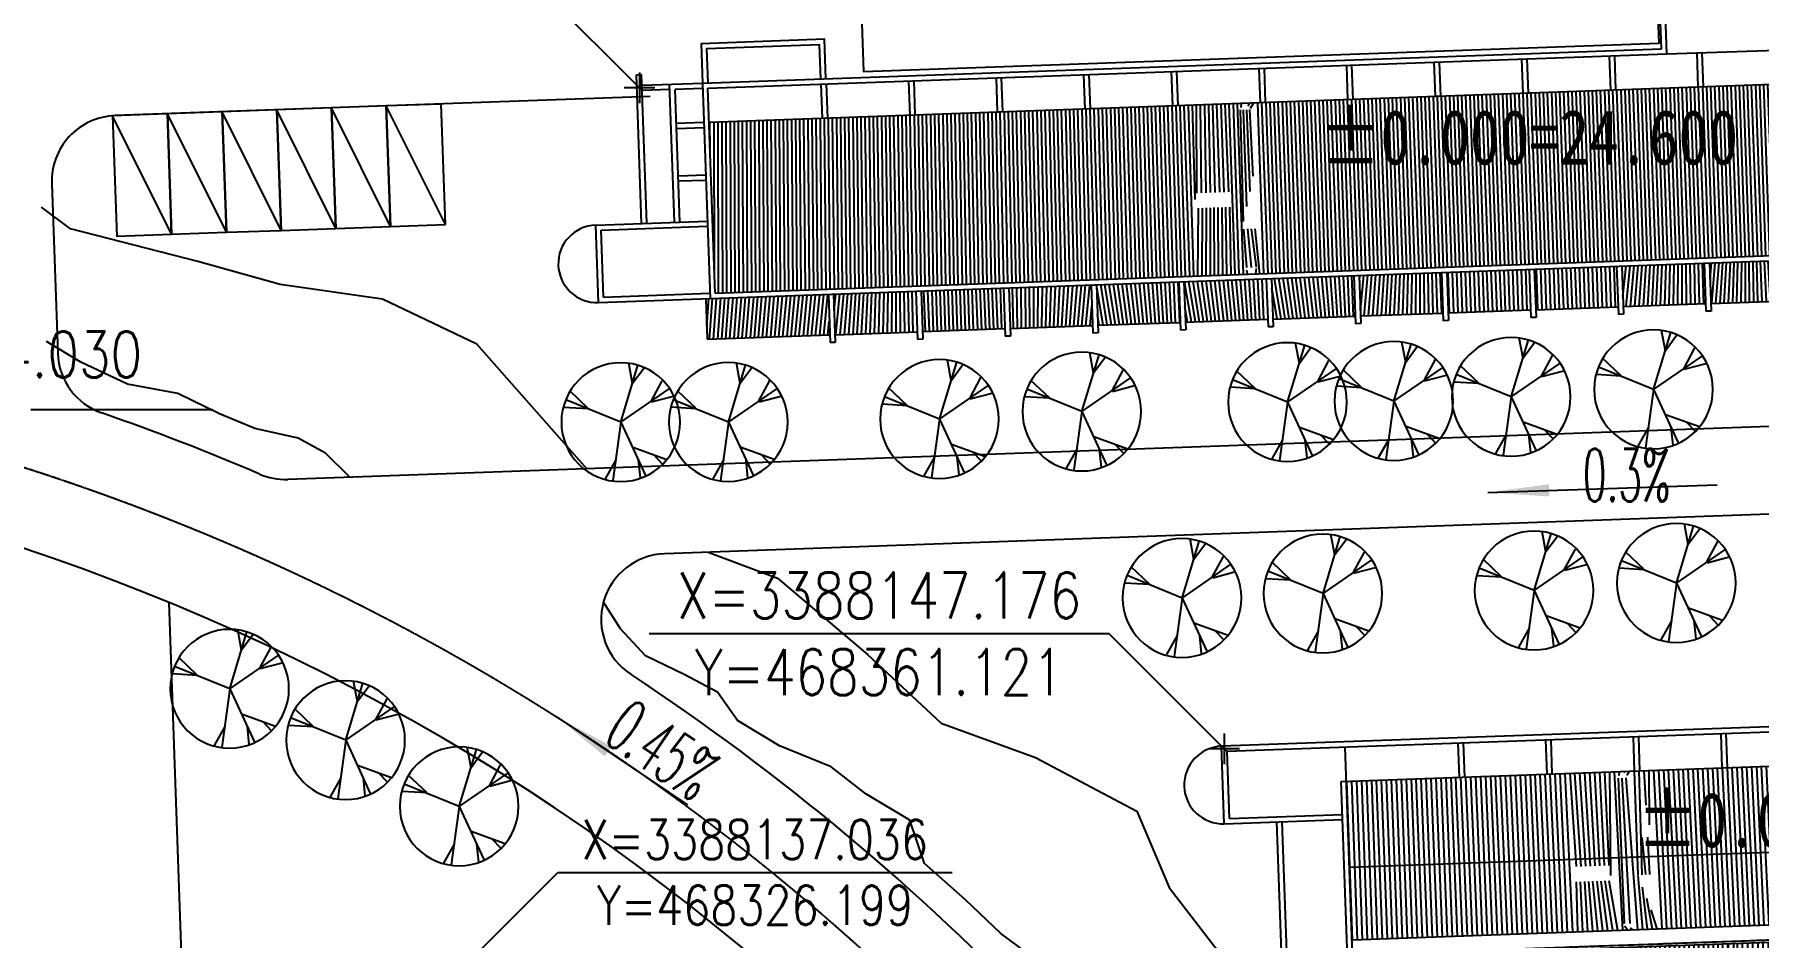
# Model space of a CAD drawing. Header units: millimetres. Extents: x 468001845 to 468595845, y 3387484553 to 3388325553.
# Drawn here: x 468306819 to 468385503, y 3388138564 to 3388179776 of the extents above; entities that cross this region are included whole.
import ezdxf
from ezdxf.enums import TextEntityAlignment as Align

# ---------------------------------------------------------------- set-up
doc = ezdxf.new("R2010")
doc.units = ezdxf.units.MM
doc.linetypes.add('ACAD_ISO04W100', pattern=[30.5, 24, -3, 0.5, -3])
doc.linetypes.add('CENTER', pattern=[2, 1.25, -0.25, 0.25, -0.25])
for name, color, linetype in [('DE', 134, 'Continuous'), ('F-PLANT', 3, 'Continuous'), ('F-树13', 114, 'Continuous'), ('F-水体', 150, 'Continuous'), ('N-ROAD', 4, 'Continuous'), ('PUB_DIM', 3, 'Continuous'), ('PUB_TEXT', 7, 'Continuous'), ('ROAD-XING', 1, 'CENTER'), ('WALL', 7, 'Continuous')]:
    doc.layers.add(name, color=color, linetype=linetype)
doc.styles.add('-黑体', font='', dxfattribs={"width": 0.8})
doc.styles.add('_DIMFONT', font='TXT.shx')
doc.styles.add('_TXT', font='SIMPLEX.shx', dxfattribs={"width": 0.6})
doc.styles.add('DIM_FONT', font='SIMPLEX.shx', dxfattribs={"width": 0.8})
doc.styles.get('-黑体').set_extended_font_data('SimHei')
pattern_1 = [(90, (-246043.2055603929, 71346.74142360949), (-225, 1.377682148050174e-14), [])]

# ---------------------------------------------------------------- blocks, each defined once
blk = doc.blocks.new('A$C73886351')
at = {"layer": 'F-树13'}
for p, q in [((3508.178071380476, 7440.787867574487), (2585.424298710772, 8590.757640749682)), ((4508.192488116678, 4510.781754055992), (3052.211090900004, 8793.479612231255)), ((3510.016084869625, 7412.149676494766), (3741.452507695649, 8981.647202081047)), ((4508.192488116678, 4510.781754055992), (736.6441554493504, 6917.458182758186)), ((2161.102810332086, 6001.207597331144), (1249.344007232809, 7554.922065959312)), ((6945.188213174231, 5646.106265571434), (8296.019491239102, 7028.339811979327)), ((2126.189544490539, 5970.135215208866), (440.729731910862, 6351.420008653309)), ((4508.192488116678, 4510.781754055992), (8634.23370909132, 6359.068603120744)), ((6947.031050845864, 5617.392908633687), (8818.06181056879, 5795.064389547799)), ((4508.192488116678, 4510.781754055992), (2779.07553103508, 397.9455606290139)), ((4508.192488116678, 4510.781754055992), (5271.331607415224, 97.19751237658784)), ((3672.149399042013, 2585.709703267552), (1117.518836941221, 1558.086378082167)), ((2089.6913625038, 1937.17598929815), (1470.408875524183, 1235.208316660486)), ((3293.565812395769, 1582.570592257194), (3196.273236651323, 223.202002550941)), ((4986.339743385091, 1662.382042281795), (5852.067561304546, 249.6450113998726))]:
    blk.add_line(p, q, dxfattribs=at)
blk.add_circle((4516.363009608234, 4516.362999008503), 4519.230359219172, dxfattribs=at)
blk = doc.blocks.new('_DIMZB1')
blk.add_line((0, 0), (3000, 0))
at = {"style": '_DIMFONT', "width": 0.8}
for tag, p in [('X=', (1500, 250)), ('Y=', (1500, -250))]:
    blk.add_attdef(tag, text='', height=300, dxfattribs=at).set_placement(p, align=Align.MIDDLE)
blk = doc.blocks.new('_ARROW')
blk.add_solid([(0, 0), (-1, 0.1), (-1, -0.1)])
blk = doc.blocks.new('A$C6B3938BB')
h = blk.add_hatch()
h.set_pattern_fill('LINE', color=252, scale=1500, angle=90, style=0)
h.set_pattern_definition([(90, (-113919.0953418226, -36781.14524380688), (-187.5, 1.148068456708479e-14), [])])
h.paths.add_polyline_path([(16270.00002137948, 2200.000284751965), (12510.0000213795, 2200.000284751965), (12510.0000213795, 350.0002847519936), (16270.0000213795, 350.0002847519645)])
h.paths.add_polyline_path([(12270.00002137953, 2200.000284751965), (6870.000021379499, 2200.000284751965), (6670.00002137947, 2200.000284751965), (6670.000021379499, 350.0002847519645), (12270.0000213795, 350.0002847519645)])
h.paths.add_polyline_path([(20270.0000213795, 2200.000284751965), (16510.0000213795, 2200.000284751965), (16510.0000213795, 350.0002847519645), (20270.0000213795, 350.0002847519645)])
h.paths.add_polyline_path([(24270.00002137947, 2200.00028475195), (20510.0000213795, 2200.000284751965), (20510.0000213795, 350.0002847519354), (24270.0000213795, 350.0002847519645)])
h.paths.add_polyline_path([(28270.0000213795, 2200.000284751965), (24510.0000213795, 2200.000284751965), (24510.0000213795, 350.0002847519645), (28270.0000213795, 350.0002847519645)])
h.paths.add_polyline_path([(32270.0000213795, 2200.000284751965), (28510.0000213795, 2200.000284751965), (28510.0000213795, 350.0002847519645), (32270.0000213795, 350.0002847519791)])
h.paths.add_polyline_path([(36270.0000213795, 2200.00028475195), (32510.0000213795, 2200.00028475195), (32510.0000213795, 350.0002847519791), (36270.0000213795, 350.0002847519791)])
h.paths.add_polyline_path([(40270.0000213795, 2200.00028475195), (36510.0000213795, 2200.000284751935), (36510.00002137953, 350.0002847519791), (40270.0000213795, 350.0002847519936)])
h.paths.add_polyline_path([(44270.00002137953, 2200.000284751935), (40510.0000213795, 2200.00028475195), (40510.0000213795, 350.0002847519936), (44270.0000213795, 350.0002847519791)])
h.paths.add_polyline_path([(48270.0000213795, 2200.000284751935), (44510.0000213795, 2200.000284751935), (44510.0000213795, 350.0002847519791), (48270.0000213795, 350.0002847519645)])
h.paths.add_polyline_path([(52270.0000213795, 2200.000284751935), (48510.0000213795, 2200.000284751935), (48510.0000213795, 350.0002847519645), (52270.0000213795, 350.0002847519499)])
h.paths.add_polyline_path([(56710.00002137947, 2440.00028475195), (56510.0000213795, 2440.00028475195), (56510.0000213795, 2200.000284751935), (52510.0000213795, 2200.000284751935), (52510.0000213795, 350.0002847519499), (56710.0000213795, 350.0002847519645)])
h.paths.add_polyline_path([(56270.00002137953, 10240.00028475194), (31587.45445109656, 10240.00028475194), (31887.45445109662, 9940.000284751935), (31287.45445109659, 9940.00028475195), (31587.45445109659, 10240.00028475195), (7110.000021379499, 10240.00028475196), (7110.000021379514, 2440.00028475195), (31587.45445109659, 2440.000284751935), (31287.45445109659, 2740.000284751979), (31887.45445109659, 2740.000284751979), (31587.45445109656, 2440.00028475195), (56270.0000213795, 2440.00028475195)])
h.paths.add_polyline_path([(31945.33976473071, 4502.613851523769), (31245.33976473071, 4502.613851523769), (31945.33976473071, 7302.613851523813)], flags=16)
h.paths.add_polyline_path([(30863.31250925025, 5527.746118796611), (29158.6374807239, 5527.746118796611), (29158.6374807239, 6223.187087452476), (30863.31250925025, 6223.187087452476)], flags=16)
h.paths.add_polyline_path([(29397.92650615578, 5525.715008565996), (30707.9831633796, 5525.715008565996), (30707.9831633796, 6252.343903750123), (29397.92650615578, 6252.343903750123)], flags=24)
h.paths.add_polyline_path([(31524.53298686503, 2801.258767480365), (32552.03298686503, 2801.258767480365), (32552.03298686503, 3251.258767480365), (31524.53298686503, 3251.258767480365)], flags=24)
h.paths.add_polyline_path([(31557.03298686503, 9413.993270431602), (32552.03298686503, 9413.993270431602), (32552.03298686503, 9863.993270431602), (31557.03298686503, 9863.993270431602)], flags=24)
h.paths.add_polyline_path([(31948.35271924495, 5518.710349788817), (32186.35271924495, 5518.710349788817), (32186.35271924495, 5938.710349788817), (31948.35271924495, 5938.710349788817)], flags=24)
h.paths.add_polyline_path([(31509.46339107101, 4063.273419404795), (31698.46339107101, 4063.273419404795), (31698.46339107101, 4483.273419404795), (31509.46339107101, 4483.273419404795)], flags=24)
for p, q in [((50670.0000213795, 12040.00028475195), (50670.0000213795, 15340.00028475195)), ((50910.0000213795, 11800.00028475196), (50910.0000213795, 15100.00028475195)), ((3870.000021379464, 5740.000284751979), (3870.000021379485, 12530.00028475195)), ((3870.000021379485, 12530.00028475195), (4110.000021379485, 12530.00028475195)), ((4110.000021379485, 5740.00028475195), (4110.000021379485, 12530.00028475195)), ((4110.000021379485, 12040.00028475195), (6870.0000213795, 12040.00028475196)), ((5370.000021379464, 5740.000284751979), (5370.000021379483, 12040.00028475195)), ((6870.000021379499, 12040.00028475195), (50670.0000213795, 12040.00028475195)), ((6870.000021379499, 12040.00028475195), (6870.000021379499, 2200.000284751965)), ((5370.000021379482, 11800.00028475195), (4110.00002137947, 11800.00028475195)), ((5610.000021379485, 5740.00028475195), (5610.000021379484, 11800.00028475194)), ((6870.0000213795, 11800.00028475195), (5610.000021379485, 11800.00028475194)), ((7110.000021379514, 11800.00028475196), (50910.0000213795, 11800.00028475196)), ((7110.000021379499, 2440.00028475195), (7110.000021379514, 11800.00028475196)), ((12270.0000213795, 11800.00028475195), (12270.0000213795, 10240.00028475195)), ((12510.0000213795, 11800.00028475195), (12510.0000213795, 10240.00028475195)), ((16270.0000213795, 11800.00028475195), (16270.0000213795, 10240.00028475195)), ((16510.0000213795, 11800.00028475195), (16510.0000213795, 10240.00028475195)), ((20270.0000213795, 11800.00028475195), (20270.0000213795, 10240.00028475195)), ((20510.0000213795, 11800.00028475195), (20510.0000213795, 10240.00028475195)), ((24270.0000213795, 11800.00028475195), (24270.0000213795, 10240.00028475195)), ((24510.0000213795, 11800.00028475195), (24510.0000213795, 10240.00028475195)), ((28270.0000213795, 11800.00028475195), (28270.0000213795, 10240.00028475195)), ((28510.0000213795, 11800.00028475195), (28510.0000213795, 10240.00028475195)), ((32270.0000213795, 11800.00028475195), (32270.0000213795, 10240.00028475195)), ((32510.0000213795, 11800.00028475195), (32510.0000213795, 10240.00028475195)), ((36270.0000213795, 11800.00028475195), (36270.0000213795, 10240.00028475195)), ((36510.0000213795, 11800.00028475195), (36510.0000213795, 10240.00028475195)), ((40270.0000213795, 11800.00028475195), (40270.0000213795, 10240.00028475195)), ((40510.0000213795, 11800.00028475195), (40510.0000213795, 10240.00028475195)), ((44270.0000213795, 11800.00028475195), (44270.0000213795, 10240.00028475195)), ((44510.0000213795, 11800.00028475195), (44510.0000213795, 10240.00028475195)), ((48270.0000213795, 11800.00028475195), (48270.0000213795, 10240.00028475195)), ((48510.0000213795, 11800.00028475195), (48510.0000213795, 10240.00028475195)), ((50910.0000213795, 11800.00028475196), (56390.0000213795, 11800.00028475195)), ((52270.0000213795, 11800.00028475195), (52270.0000213795, 10240.00028475195)), ((52510.0000213795, 11800.00028475195), (52510.0000213795, 10240.00028475195)), ((6870.0000213795, 10240.00028475195), (5610.000021379484, 10240.00028475196)), ((56510.0000213795, 10240.00028475194), (7110.000021379499, 10240.00028475196)), ((6870.0000213795, 10000.00028475195), (5610.000021379484, 10000.00028475196)), ((6870.0000213795, 7840.00028475195), (5610.000021379484, 7840.000284751965)), ((6870.0000213795, 7600.00028475195), (5610.000021379484, 7600.000284751965)), ((1770.000021379514, 5740.000284751965), (6870.000021379499, 5740.000284751965)), ((1770.000021379514, 2200.000284751965), (1770.000021379514, 5740.000284751965)), ((2010.000021379514, 5500.000284751965), (6870.000021379499, 5500.000284751965)), ((2010.000021379514, 2440.000284751965), (2010.000021379514, 5500.000284751965)), ((2010.000021379514, 2440.000284751965), (6870.000021379514, 2440.000284751965)), ((7110.000021379499, 2440.00028475195), (56270.0000213795, 2440.00028475195)), ((1770.000021379514, 2200.000284751965), (6870.000021379514, 2200.000284751965)), ((6670.000021379485, 2200.000284751965), (6670.000021379499, 350.0002847519645)), ((6870.000021379499, 2200.000284751965), (56510.0000213795, 2200.000284751935)), ((12270.0000213795, 2200.00028475195), (12270.0000213795, 0.0002847519499482587)), ((12510.0000213795, 2200.00028475195), (12510.0000213795, 0.0002847519499482587)), ((16270.0000213795, 2200.00028475195), (16270.0000213795, 0.0002847519499482587)), ((16510.0000213795, 2200.00028475195), (16510.0000213795, 0.0002847519499482587)), ((20270.0000213795, 2200.00028475195), (20270.0000213795, 0.0002847519499482587)), ((20510.0000213795, 2200.00028475195), (20510.0000213795, 0.0002847519499482587)), ((24270.0000213795, 2200.00028475195), (24270.0000213795, 0.0002847519499482587)), ((24510.0000213795, 2200.00028475195), (24510.0000213795, 0.0002847519499482587)), ((28270.0000213795, 2200.00028475195), (28270.0000213795, 0.0002847519499482587)), ((28510.0000213795, 2200.00028475195), (28510.0000213795, 0.0002847519499482587)), ((32270.0000213795, 2200.00028475195), (32270.0000213795, 0.0002847519499482587)), ((32510.0000213795, 2200.00028475195), (32510.0000213795, 0.0002847519499482587)), ((36270.0000213795, 2200.00028475195), (36270.0000213795, 0.0002847519499482587)), ((36510.0000213795, 2200.00028475195), (36510.0000213795, 0.0002847519499482587)), ((40270.0000213795, 2200.00028475195), (40270.0000213795, 0.0002847519499482587)), ((40510.0000213795, 2200.00028475195), (40510.0000213795, 0.0002847519499482587)), ((44270.0000213795, 2200.00028475195), (44270.0000213795, 0.0002847519499482587)), ((44510.0000213795, 2200.00028475195), (44510.0000213795, 0.0002847519499482587)), ((48270.0000213795, 2200.00028475195), (48270.0000213795, 0.0002847519499482587)), ((48510.0000213795, 2200.00028475195), (48510.0000213795, 0.0002847519499482587)), ((52270.0000213795, 2200.00028475195), (52270.0000213795, 0.0002847519499482587)), ((52510.0000213795, 2200.00028475195), (52510.0000213795, 0.0002847519499482587)), ((6670.000021379499, 350.0002847519645), (12270.0000213795, 350.0002847519645)), ((12510.0000213795, 350.0002847519791), (16270.0000213795, 350.0002847519645)), ((16510.0000213795, 350.0002847519645), (20270.0000213795, 350.0002847519499)), ((20510.0000213795, 350.0002847519354), (24270.0000213795, 350.0002847519645)), ((24510.0000213795, 350.0002847519645), (28270.0000213795, 350.0002847519645)), ((28510.0000213795, 350.0002847519645), (32270.0000213795, 350.0002847519791)), ((32510.0000213795, 350.0002847519791), (36270.0000213795, 350.0002847519791)), ((36510.0000213795, 350.0002847519791), (40270.0000213795, 350.0002847519936)), ((40510.0000213795, 350.0002847519936), (44270.0000213795, 350.0002847519791)), ((44510.0000213795, 350.0002847519791), (48270.0000213795, 350.0002847519645)), ((48510.0000213795, 350.0002847519645), (52270.0000213795, 350.0002847519499)), ((52510.0000213795, 350.0002847519499), (56710.0000213795, 350.0002847519499))]:
    blk.add_line(p, q)
for points in [[(12510.00002137948, 12040.00028475195), (12510.00002137948, 13840.00028475196), (6870.000021379485, 13840.00028475195), (6870.000021379485, 12040.00028475195)], [(12270.00002137948, 12040.00028475195), (12270.0000213795, 13600.00028475198), (7110.000021379485, 13600.00028475194), (7110.000021379485, 12040.00028475195)]]:
    blk.add_lwpolyline(points)
blk.add_arc((1770.000021379514, 3970.000284751965), 1770, 90, 270)
at = {"layer": 'WALL'}
for p, q in [((12510.0000213795, 0.0002847519645001739), (12270.0000213795, 0.0002847519645001739)), ((16510.0000213795, 0.0002847519790520892), (16270.0000213795, 0.0002847519645001739)), ((20510.0000213795, 0.0002847519645001739), (20270.0000213795, 0.0002847519790520892)), ((24510.0000213795, 0.0002847519353963435), (24270.0000213795, 0.0002847519645001739)), ((28510.0000213795, 0.0002847519353963435), (28270.0000213795, 0.0002847519353963435)), ((32510.0000213795, 0.0002847519499482587), (32270.0000213795, 0.0002847519353963435)), ((36510.0000213795, 0.0002847519645001739), (36270.0000213795, 0.0002847519645001739)), ((40510.0000213795, 0.0002847519499482587), (40270.0000213795, 0.0002847519645001739)), ((44510.0000213795, 0.0002847519499482587), (44270.0000213795, 0.0002847519499482587)), ((48510.0000213795, 0.0002847519499482587), (48270.0000213795, 0.0002847519499482587)), ((52510.0000213795, 0.0002847519499482587), (52270.0000213795, 0.0002847519499482587))]:
    blk.add_line(p, q, dxfattribs=at)
blk = doc.blocks.new('A$C01016261')
h = blk.add_hatch()
h.set_pattern_fill('LINE', color=252, scale=1800, angle=90, style=0)
h.set_pattern_definition(pattern_1)
h.paths.add_polyline_path([(39509.99944498233, 13779.99983857035), (39509.99944498239, 9859.999838570366), (72669.99944498239, 9859.999838570366), (72669.99944498233, 13779.99983857037), (54133.83967419469, 13779.99983857037), (54433.83967419469, 13479.99983857037), (53833.83967419469, 13479.99983857037), (54133.83967419469, 13779.99983857037)])
h.paths.add_polyline_path([(55254.84819882567, 12542.5449111565), (55254.84819882567, 10742.54491115647), (54654.84819882561, 10742.54491115647)], flags=16)
h.paths.add_polyline_path([(39509.99944498233, 9859.999838570366), (39509.99944498233, 5859.999838570366), (72669.99944498239, 5859.999838570366), (72669.99944498239, 9859.999838570337)])
h.paths.add_polyline_path([(51705.022703822, 9513.658119767031), (53409.69773234834, 9513.658119767017), (53409.69773234829, 8818.217151111152), (51705.022703822, 8818.217151111166)], flags=16)
h.paths.add_polyline_path([(53833.83967419469, 6839.999987387549), (54433.83967419469, 6839.999987387549), (54133.83967419469, 6539.999987387535)], flags=16)
h.paths.add_polyline_path([(54654.84819882526, 9037.454765984236), (55254.84819882567, 9037.454765984236), (55254.84819882561, 7237.454765984279)], flags=16)
h.paths.add_polyline_path([(47103.82064207975, 6209.781203635401, -1), (46903.82064207975, 6209.781203635401, -1)], flags=0)
h.paths.add_polyline_path([(63185.66349417617, 6209.781203635401, -1), (62985.66349417617, 6209.781203635401, -1)], flags=0)
h.paths.add_polyline_path([(39509.99944498233, 6539.999838570366), (39509.99944498233, 5859.999838570366), (54642.38398279628, 5859.999838570366), (54642.38398279628, 6539.999838570366)], flags=16)
h.paths.add_polyline_path([(54642.38398279628, 6539.999838570366), (54642.38398279628, 5859.999838570366), (72669.99944498233, 5859.999838570366), (72669.99944498239, 6539.999838570366)], flags=16)
h.paths.add_polyline_path([(54103.41820996313, 12953.99282425002), (55098.41820996313, 12953.99282425002), (55098.41820996313, 13403.99282425002), (54103.41820996313, 13403.99282425002)], flags=24)
h.paths.add_polyline_path([(55299.09093097702, 11308.68115920437), (55516.690930977, 11308.68115920437), (55516.690930977, 11692.68115920437), (55299.09093097702, 11692.68115920437)], flags=24)
h.paths.add_polyline_path([(54837.04374759481, 10332.56472340226), (55009.8437475948, 10332.56472340226), (55009.8437475948, 10716.56472340226), (54837.04374759481, 10716.56472340226)], flags=24)
h.paths.add_polyline_path([(55299.09093097702, 8087.318517936335), (55516.690930977, 8087.318517936335), (55516.690930977, 8471.318517936335), (55299.09093097702, 8471.318517936335)], flags=24)
h.paths.add_polyline_path([(54837.04374759481, 9063.43495373844), (55009.8437475948, 9063.43495373844), (55009.8437475948, 9447.43495373844), (54837.04374759481, 9447.43495373844)], flags=24)
h.paths.add_polyline_path([(51944.31172925391, 8789.060334813505), (53254.3683864777, 8789.060334813505), (53254.3683864777, 9515.689229997632), (51944.31172925391, 9515.689229997632)], flags=24)
h.paths.add_polyline_path([(54103.41820996313, 6916.007001707912), (55098.41820996313, 6916.007001707912), (55098.41820996313, 7366.007001707912), (54103.41820996313, 7366.007001707912)], flags=24)
h = blk.add_hatch()
h.set_pattern_fill('LINE', color=252, scale=1800, angle=90, style=0)
h.set_pattern_definition(pattern_1)
h.paths.add_polyline_path([(36569.99995157809, 6559.999838570351), (36569.99995157809, 10479.99983857037), (20033.83992749249, 10479.99983857037), (20333.83992749261, 10179.99983857037), (19733.83992749255, 10179.99983857037), (20033.83992749255, 10479.99983857038), (7409.999951578095, 10479.99983857037), (7409.999951578066, 6559.999838570366)])
h.paths.add_polyline_path([(20554.84845212346, 7442.544911156481), (21154.84845212352, 9242.544911156394), (21154.84845212352, 7442.544911156467)], flags=16)
h.paths.add_polyline_path([(7409.999951578095, 6559.999838570366), (7409.999951578066, 2559.999838570366), (36569.99995157809, 2559.999838570366), (36569.99995157809, 6559.999838570366)])
h.paths.add_polyline_path([(17605.0229571198, 6213.658119767031), (19309.6979856462, 6213.658119767031), (19309.6979856462, 5518.217151111166), (17605.02295711992, 5518.217151111166)], flags=16)
h.paths.add_polyline_path([(13127.50734130712, 2909.781203635401, -1), (12927.50734130712, 2909.781203635401, -1)], flags=0)
h.paths.add_polyline_path([(19733.83992749261, 3539.999987387564), (20333.83992749255, 3539.999987387564), (20033.83992749255, 3239.999987387535)], flags=16)
h.paths.add_polyline_path([(20554.84845212346, 5737.45476598425), (21154.84845212352, 5737.454765984236), (21154.84845212352, 3937.454765984323)], flags=16)
h.paths.add_polyline_path([(28483.96695695177, 2909.781203635401, -1), (28283.96695695177, 2909.781203635401, -1)], flags=16)
h.paths.add_polyline_path([(20666.07068202365, 2559.999838570366), (20666.07068202365, 3239.999838570366), (7409.999951578066, 3239.999838570366), (7409.999951578066, 2559.999838570366)], flags=16)
h.paths.add_polyline_path([(36569.99995157815, 2559.999838570366), (36569.99995157815, 3239.999838570366), (20666.07068202365, 3239.999838570366), (20666.07068202365, 2559.999838570366)])
h.paths.add_polyline_path([(20003.41846326098, 9653.992824250017), (20998.41846326098, 9653.992824250017), (20998.41846326098, 10103.99282425002), (20003.41846326098, 10103.99282425002)], flags=24)
h.paths.add_polyline_path([(21199.09118427488, 8008.681159204367), (21416.69118427485, 8008.681159204367), (21416.69118427485, 8392.681159204367), (21199.09118427488, 8392.681159204367)], flags=24)
h.paths.add_polyline_path([(20737.04400089267, 7032.564723402262), (20909.84400089266, 7032.564723402262), (20909.84400089266, 7416.564723402262), (20737.04400089267, 7416.564723402262)], flags=24)
h.paths.add_polyline_path([(17844.31198255176, 5489.060334813519), (19154.36863977555, 5489.060334813519), (19154.36863977555, 6215.689229997646), (17844.31198255176, 6215.689229997646)], flags=24)
h.paths.add_polyline_path([(20003.41846326098, 3616.007001707912), (20998.41846326098, 3616.007001707912), (20998.41846326098, 4066.007001707912), (20003.41846326098, 4066.007001707912)], flags=24)
h.paths.add_polyline_path([(21199.09118427488, 4787.31851793635), (21416.69118427485, 4787.31851793635), (21416.69118427485, 5171.31851793635), (21199.09118427488, 5171.31851793635)], flags=24)
h.paths.add_polyline_path([(20737.04400089267, 5763.434953738455), (20909.84400089266, 5763.434953738455), (20909.84400089266, 6147.434953738455), (20737.04400089267, 6147.434953738455)], flags=24)
h = blk.add_hatch()
h.set_pattern_fill('LINE', color=252, scale=1800, angle=90, style=0)
h.set_pattern_definition(pattern_1)
h.paths.add_polyline_path([(12569.99995157807, 739.9998385703802), (12569.99995157807, 2439.999838570368), (7169.999444982328, 2439.999838570366), (7169.999444982328, 2679.999838570366), (6969.999444982328, 2679.999838570366), (6969.999444982328, 739.9998385703802)])
h.paths.add_polyline_path([(16569.99995157809, 739.9998385703802), (16569.99995157809, 2439.99983857037), (12809.99995157807, 2439.999838570368), (12809.99995157807, 739.9998385703802)])
h.paths.add_polyline_path([(20569.99995157809, 739.9998385703802), (20569.99995157809, 2439.999838570372), (16809.99995157809, 2439.99983857037), (16809.99995157809, 739.9998385703802)])
h.paths.add_polyline_path([(20809.99995157809, 2439.999838570372), (20809.99995157809, 739.9998385703802), (24569.99995157809, 739.9998385703949), (24569.99995157809, 2439.999838570374)])
h.paths.add_polyline_path([(28569.99995157809, 739.9998385703948), (28569.99995157809, 2439.999838570377), (24809.99995157809, 2439.999838570375), (24809.99995157809, 739.9998385703948)])
h.paths.add_polyline_path([(32569.99995157809, 739.9998385703802), (32569.99995157809, 2439.999838570378), (28809.99995157809, 2439.999838570376), (28809.99995157809, 739.9998385703948)])
h.paths.add_polyline_path([(37009.99944498221, 739.9998385703803), (37009.99944498221, 2679.999838570366), (36809.99995157809, 2679.999838570366), (36809.99995157809, 2439.99983857038), (32809.99995157809, 2439.999838570378), (32809.99995157809, 739.9998385703802)])
h.paths.add_polyline_path([(43269.99944498233, 4039.999838570366), (43269.99944498233, 5739.999838570366), (39269.99944498233, 5739.999838570366), (39269.99944498233, 5979.999838570367), (39069.99944498233, 5979.999838570367), (39069.99944498233, 4039.999838570381)])
h.paths.add_polyline_path([(47269.99944498233, 4039.999838570366), (47269.99944498233, 5739.999838570366), (43509.99944498233, 5739.999838570366), (43509.99944498233, 4039.999838570366)])
h.paths.add_polyline_path([(51269.99944498233, 4039.99983857038), (51269.99944498232, 5739.999838570365), (47509.99944498233, 5739.999838570366), (47509.99944498233, 4039.999838570366)])
h.paths.add_polyline_path([(55269.99944498233, 4039.99983857038), (55269.99944498233, 5739.999838570366), (51509.99944498233, 5739.999838570366), (51509.99944498233, 4039.999838570381)])
h.paths.add_polyline_path([(59269.99944498234, 4039.99983857038), (59269.99944498232, 5739.999838570366), (55509.99944498233, 5739.999838570366), (55509.99944498233, 4039.99983857038)])
h.paths.add_polyline_path([(63269.99944498234, 4039.999838570395), (63269.99944498232, 5739.999838570366), (59509.99944498233, 5739.999838570366), (59509.99944498233, 4039.999838570381)])
h.paths.add_polyline_path([(67269.99944498233, 4039.999838570395), (67269.99944498233, 5739.999838570366), (63509.99944498232, 5739.999838570366), (63509.99944498233, 4039.999838570395)])
h.paths.add_polyline_path([(73109.99944498221, 4039.99983857038), (73109.99944498221, 5979.999838570366), (72909.99944498233, 5979.999838570366), (72909.99944498233, 5739.999838570366), (67509.99944498233, 5739.999838570366), (67509.99944498231, 4039.999838570395)])
for p, q in [((36869.99944498233, 15579.99983857037), (36869.99944498233, 6339.999838570366)), ((36869.99944498233, 15579.99983857037), (76209.99944498233, 15579.99983857037)), ((37109.99944498227, 6579.999838570366), (37109.99944498233, 15339.99983857037)), ((37109.99944498233, 15339.99983857037), (75969.99944498233, 15339.99983857037)), ((39269.99944498233, 5739.99983857038), (39269.99944498233, 15339.99983857037)), ((39509.99944498233, 5859.999838570366), (39509.99944498233, 15339.99983857037)), ((43269.99944498233, 13779.99983857037), (43269.99944498233, 15339.99983857037)), ((43509.99944498233, 13779.99983857037), (43509.99944498233, 15339.99983857037)), ((47269.99944498233, 13779.99983857037), (47269.99944498233, 15339.99983857037)), ((47509.99944498233, 13779.99983857037), (47509.99944498233, 15339.99983857037)), ((51269.99944498233, 13779.99983857037), (51269.99944498233, 15339.99983857037)), ((51509.99944498233, 13779.99983857037), (51509.99944498233, 15339.99983857037)), ((55269.99944498233, 13779.99983857037), (55269.99944498233, 15339.99983857037)), ((55509.99944498233, 13779.99983857035), (55509.99944498233, 15339.99983857035)), ((59269.99944498233, 13779.99983857037), (59269.99944498233, 15339.99983857037)), ((59509.99944498233, 13779.99983857037), (59509.99944498233, 15339.99983857037)), ((63269.99944498233, 13779.99983857037), (63269.99944498233, 15339.99983857037)), ((63509.99944498233, 13779.99983857037), (63509.99944498233, 15339.99983857037)), ((67269.99944498233, 13779.99983857037), (67269.99944498233, 15339.99983857037)), ((67509.99944498233, 13779.99983857037), (67509.99944498233, 15339.99983857037)), ((72669.99944498233, 5859.999838570366), (72669.99944498233, 15339.99983857037)), ((72909.99944498233, 5739.99983857038), (72909.99944498233, 15339.99983857037)), ((75969.99944498233, 15339.99983857037), (75969.99944498233, 7349.999838570366)), ((76209.99944498233, 15579.99983857037), (76209.99944498233, 7349.999838570366)), ((75969.99944498233, 13779.99983857037), (37109.99944498233, 13779.99983857037)), ((36809.99995157809, 12279.99983857037), (1769.999444982328, 12279.99983857037)), ((1769.999404887814, 8739.999838570366), (1769.999404887785, 12279.99983857037)), ((36569.99995157809, 12039.99983857037), (2009.999404887756, 12039.99983857037)), ((2009.999404887785, 8979.999838570366), (2009.999404887756, 12039.99983857037)), ((7409.999951578066, 2559.999838570366), (7409.999951578066, 12039.99983857037)), ((12569.99995157807, 10479.99983857035), (12569.99995157807, 12039.99983857035)), ((12809.99995157807, 10479.99983857037), (12809.99995157807, 12039.99983857037)), ((16569.99995157809, 10479.99983857037), (16569.99995157809, 12039.99983857037)), ((16809.99995157809, 10479.99983857035), (16809.99995157809, 12039.99983857035)), ((20569.99995157809, 10479.99983857035), (20569.99995157809, 12039.99983857035)), ((20809.99995157809, 10479.99983857037), (20809.99995157809, 12039.99983857037)), ((24569.99995157809, 10479.99983857035), (24569.99995157809, 12039.99983857035)), ((24809.99995157809, 10479.99983857035), (24809.99995157809, 12039.99983857035)), ((28569.99995157809, 10479.99983857037), (28569.99995157809, 12039.99983857037)), ((28809.99995157809, 10479.99983857037), (28809.99995157809, 12039.99983857037)), ((32569.99995157809, 10479.99983857037), (32569.99995157809, 12039.99983857037)), ((32809.99995157809, 10479.99983857037), (32809.99995157809, 12039.99983857037)), ((36569.99995157809, 2559.999838570351), (36569.99995157809, 12039.99983857035)), ((36809.99995157809, 2439.99983857038), (36809.99995157809, 12279.99983857037)), ((7169.999444982357, 10479.99983857037), (36809.99944498233, 10479.99983857037)), ((7169.999444982328, 2439.999838570366), (7169.999444982357, 10479.99983857037)), ((39509.99995157809, 9859.999838570366), (72669.99944498239, 9859.999838570351)), ((1769.999444982328, 8739.999838570366), (7169.999444982328, 8739.999838570366)), ((2009.999404887785, 8979.999838570366), (7169.999444982328, 8979.999838570366)), ((72909.99944498227, 7839.999838570366), (75969.99944498233, 7839.999838570366)), ((72909.99944498227, 7599.999838570366), (75969.99944498233, 7599.999838570366)), ((75969.99944498233, 7349.999838570366), (76209.99944498233, 7349.999838570366)), ((7409.999951578095, 6559.999838570366), (36569.99995157809, 6559.999838570366)), ((36869.99944498233, 6339.999838570366), (39269.99944498239, 6339.999838570366)), ((37109.99944498227, 6579.999838570366), (39269.99944498239, 6579.999838570366)), ((39509.99944498233, 6539.999838570366), (72669.99944498233, 6539.999838570366)), ((54642.38398279628, 6539.999838570366), (54642.38398279628, 5859.999838570366)), ((39069.99944498233, 5979.999838570366), (39069.99944498233, 4039.99983857038)), ((39269.99944498233, 5979.999838570366), (39069.99944498233, 5979.999838570366)), ((72909.99944498227, 5739.999838570366), (39269.99944498227, 5739.999838570366)), ((39509.99944498233, 5859.999838570366), (72669.99944498233, 5859.999838570366)), ((43269.99944498233, 3299.999838570366), (43269.99944498233, 5739.9998385699)), ((43509.99944498233, 3299.999838570366), (43509.99944498233, 5739.9998385699)), ((47269.99944498233, 3299.999838570366), (47269.99944498233, 5739.9998385699)), ((47509.99944498233, 3299.999838570366), (47509.99944498233, 5739.9998385699)), ((51269.99944498233, 3299.999838570366), (51269.99944498233, 5739.9998385699)), ((51509.99944498233, 3299.999838570366), (51509.99944498233, 5739.9998385699)), ((55269.99944498233, 3299.999838570366), (55269.99944498233, 5739.9998385699)), ((55509.99944498233, 3299.999838570366), (55509.99944498233, 5739.9998385699)), ((59269.99944498233, 3299.999838570366), (59269.99944498233, 5739.9998385699)), ((59509.99944498233, 3299.999838570366), (59509.99944498233, 5739.9998385699)), ((63269.99944498233, 3299.999838570366), (63269.99944498233, 5739.9998385699)), ((63509.99944498233, 3299.999838570366), (63509.99944498233, 5739.9998385699)), ((67269.99944498233, 3299.999838570366), (67269.99944498233, 5739.9998385699)), ((67509.99944498233, 3299.999838570366), (67509.99944498233, 5739.9998385699)), ((72909.99944498221, 5979.999838570366), (73109.99944498221, 5979.999838570366)), ((73109.99944498221, 5979.999838570366), (73109.99944498221, 4039.99983857038)), ((39069.99944498233, 4039.99983857038), (43269.99944498233, 4039.999838570366)), ((43509.99944498233, 4039.999838570366), (47269.99944498233, 4039.999838570366)), ((47509.99944498233, 4039.999838570366), (51269.99944498233, 4039.99983857038)), ((51509.99944498233, 4039.99983857038), (55269.99944498239, 4039.99983857038)), ((55509.99944498233, 4039.99983857038), (59269.99944498233, 4039.99983857038)), ((59509.99944498233, 4039.99983857038), (63269.99944498233, 4039.999838570395)), ((63509.99944498233, 4039.999838570395), (67269.99944498233, 4039.999838570395)), ((67509.99944498233, 4039.999838570395), (73109.99944498221, 4039.99983857038)), ((7409.999444982328, 3239.999838570366), (36569.99944498233, 3239.999838570366)), ((43269.99944498233, 3299.999838570366), (43509.99944498233, 3299.999838570366)), ((47269.99944498233, 3299.999838570366), (47509.99944498233, 3299.999838570366)), ((51269.99944498233, 3299.999838570366), (51509.99944498233, 3299.999838570366)), ((55269.99944498233, 3299.999838570366), (55509.99944498233, 3299.999838570366)), ((59269.99944498233, 3299.999838570366), (59509.99944498233, 3299.999838570366)), ((63269.99944498239, 3299.999838570366), (63509.99944498233, 3299.999838570366)), ((67269.99944498227, 3299.999838570366), (67509.99944498227, 3299.999838570366)), ((6969.999444982328, 2679.999838570366), (4409.999444982357, 2679.999838570366)), ((6969.999444982328, 2439.999838570366), (4409.999444982357, 2439.999838570366)), ((6969.999444982328, 2679.999838570366), (6969.999444982328, 739.9998385703802)), ((7169.999444982328, 2679.999838570366), (6969.999444982328, 2679.999838570366)), ((36809.99944498215, 2439.99983857038), (7169.999444982328, 2439.999838570366)), ((7409.999444982328, 2559.999838570366), (36569.99944498233, 2559.999838570366)), ((12569.99995157807, -0.0001614296343177557), (12569.99995157807, 2439.999838570366)), ((12809.99995157807, -0.0001614296343177557), (12809.99995157807, 2439.999838570366)), ((16569.99995157809, -0.0001614296343177557), (16569.99995157809, 2439.999838570366)), ((16809.99995157809, -0.0001614296343177557), (16809.99995157809, 2439.999838570366)), ((20569.99995157809, -0.0001614296343177557), (20569.99995157809, 2439.999838570366)), ((20809.99995157809, -0.0001614296343177557), (20809.99995157809, 2439.999838570366)), ((24569.99995157809, -0.0001614296343177557), (24569.99995157809, 2439.999838570366)), ((24809.99995157809, -0.0001614296343177557), (24809.99995157809, 2439.999838570366)), ((28569.99995157809, -0.0001614296343177557), (28569.99995157809, 2439.999838570366)), ((28809.99995157809, -0.0001614296343177557), (28809.99995157809, 2439.999838570366)), ((32569.99995157809, -0.0001614296343177557), (32569.99995157809, 2439.999838570366)), ((32809.99995157809, -0.0001614296488696709), (32809.99995157809, 2439.999838570366)), ((36809.99944498221, 2679.999838570366), (37009.99944498221, 2679.999838570366)), ((37009.99944498221, 2679.999838570366), (37009.99944498221, 739.9998385703802)), ((6969.999444982328, 739.9998385703802), (12569.99944498233, 739.9998385703802)), ((16569.99944498227, 739.9998385703802), (12809.99944498233, 739.9998385703802)), ((20569.99944498227, 739.9998385703802), (16809.99944498227, 739.9998385703802)), ((24569.99944498233, 739.9998385703948), (20809.99944498227, 739.9998385703802)), ((28569.99944498233, 739.9998385703948), (24809.99944498233, 739.9998385703948)), ((32569.99944498233, 739.9998385703802), (28809.99944498233, 739.9998385703948)), ((37009.99944498221, 739.9998385703802), (32809.99944498233, 739.9998385703802)), ((12569.99944498233, -0.0001614296343177557), (12809.99944498236, -0.0001614296343177557)), ((16569.99944498233, -0.0001614296343177557), (16809.99944498233, -0.0001614296343177557)), ((20569.99944498239, -0.0001614296343177557), (20809.99944498227, -0.0001614296343177557)), ((24569.99944498233, -0.0001614296343177557), (24809.99944498239, -0.0001614296343177557)), ((28569.99944498233, -0.0001614296343177557), (28809.99944498233, -0.0001614296343177557)), ((32569.99944498233, -0.0001614296343177557), (32809.99944498227, -0.0001614296343177557))]:
    blk.add_line(p, q)
blk.add_arc((1769.999444982328, 10509.99983857037), 1770, 90.00000129787931, 269.9999987021207)
at = {"layer": 'WALL'}
for p, q in [((4169.999444982328, 1949.999838570366), (4169.999444982328, 8739.999838570366)), ((4409.999444982328, 1949.999838570366), (4409.999444982328, 8739.999838570366)), ((4169.999444982328, 1949.999838570366), (4409.999444982328, 1949.999838570366))]:
    blk.add_line(p, q, dxfattribs=at)

msp = doc.modelspace()

# ---------------------------------------------------------------- linework, layer by layer
for p, q in [((468334554.4793999, 3388177218.450012), (468334306.0834435, 3388177449.74949)), ((468361245.5890165, 3388147059.989084), (468360997.1931001, 3388147291.288564))]:
    msp.add_line(p, q)
at = {"layer": 'DE'}
for p, q in [((468315577.1701835, 3388170748.417319), (468312882.8593169, 3388176155.883357)), ((468318075.5839079, 3388170837.461474), (468315381.2730414, 3388176244.927512)), ((468320573.9976323, 3388170926.50563), (468317879.6867658, 3388176333.971668)), ((468323072.4113567, 3388171015.549785), (468320378.1004902, 3388176423.015824)), ((468325570.8250812, 3388171104.593941), (468322876.5142146, 3388176512.059979)), ((468313078.7564591, 3388170659.373163), (468310384.4455925, 3388176066.839201))]:
    msp.add_line(p, q, dxfattribs=at)
for points in [[(468313078.7564591, 3388170659.373163), (468312882.8593169, 3388176155.883357), (468310384.4455925, 3388176066.839201), (468310580.3427346, 3388170570.329008)], [(468315577.1701835, 3388170748.417319), (468315381.2730414, 3388176244.927512), (468312882.8593169, 3388176155.883357), (468313078.7564591, 3388170659.373163)], [(468318075.5839079, 3388170837.461474), (468317879.6867658, 3388176333.971668), (468315381.2730414, 3388176244.927512), (468315577.1701835, 3388170748.417319)], [(468320573.9976323, 3388170926.50563), (468320378.1004902, 3388176423.015824), (468317879.6867658, 3388176333.971668), (468318075.5839079, 3388170837.461474)], [(468323072.4113567, 3388171015.549785), (468322876.5142146, 3388176512.059979), (468320378.1004902, 3388176423.015824), (468320573.9976323, 3388170926.50563)], [(468325570.8250812, 3388171104.593941), (468325374.9279391, 3388176601.104135), (468322876.5142146, 3388176512.059979), (468323072.4113567, 3388171015.549785)]]:
    msp.add_lwpolyline(points, close=True, dxfattribs=at)
at = {"layer": 'F-PLANT'}
msp.add_lwpolyline([(468365155.5146683, 3388199072.25381), (468332746.0918352, 3388197917.173025), (468332949.4686863, 3388192210.796077), (468330151.2453151, 3388192111.066623), (468330535.9160669, 3388181317.919334), (468340129.8247687, 3388181659.84889), (468339873.3776008, 3388188855.280417), (468344270.5857558, 3388189011.998131), (468344659.8868037, 3388178088.933328), (468380966.835047, 3388179382.922996), (468380838.611463, 3388182980.63876), (468387204.5696329, 3388183207.523267), (468387009.3848439, 3388188684.046152), (468384810.7807664, 3388188605.687294), (468384497.3453389, 3388197400.103605), (468386695.9494165, 3388197478.462462), (468386611.8917336, 3388199836.965018)], close=True, dxfattribs=at)
at = {"layer": 'F-水体'}
for points in [[(468332024.2692861, 3388159957.377513), (468327003.4507003, 3388165650.072964), (468322702.5765466, 3388167694.502661), (468318027.5795694, 3388168373.158405), (468314269.5287744, 3388169422.604394), (468308469.0275411, 3388170904.166552), (468307143.2936234, 3388171898.852604)], [(468321209.8364615, 3388159571.94814), (468320101.6969137, 3388160672.198866), (468318847.659381, 3388161355.916941), (468316873.9579074, 3388161786.354003), (468315256.0371167, 3388162457.103179), (468313355.480257, 3388163390.929749), (468311063.3788205, 3388163810.021234), (468308932.1510352, 3388164826.679881), (468307362.145109, 3388165758.286144)], [(468337568.6729099, 3388156152.441938), (468340726.6733989, 3388154957.955283), (468344832.4037738, 3388151485.706305), (468348202.1762387, 3388148349.083966), (468352511.4423218, 3388146783.842324), (468357124.0599915, 3388144324.766422), (468358605.4173971, 3388140849.448162), (468360692.3801081, 3388138135.420901), (468364483.6044, 3388133920.306419)], [(468355706.277046, 3388133964.564316), (468353081.667208, 3388136689.472106), (468352038.4729894, 3388137921.328688), (468350916.0307185, 3388138746.311023), (468349312.8073054, 3388140282.570506), (468347431.8060214, 3388141945.504077), (468346769.19458, 3388143925.018873), (468344767.9414927, 3388145128.411793), (468343176.0615382, 3388146346.394884), (468340819.0276865, 3388147309.477973), (468338910.3683331, 3388148470.645474), (468337999.1510355, 3388149758.413054), (468336467.3387996, 3388150568.807616), (468334706.4795325, 3388151416.562078), (468333569.4528381, 3388152650.756265), (468332788.0576451, 3388153873.502893)]]:
    msp.add_lwpolyline(points, dxfattribs=at)
at = {"layer": 'N-ROAD'}
for p, q in [((468334924.5800985, 3388176941.456376), (468310496.8248783, 3388176070.844431)), ((468307605.5813955, 3388172965.894975), (468307881.3102521, 3388165229.455052)), ((468433783.0650139, 3388163584.089113), (468318377.7669594, 3388159471.0124)), ((468433925.5356628, 3388159586.627154), (468335575.2639369, 3388156081.396292)), ((468313531.0588091, 3388137805.20509), (468312959.0283803, 3388153855.317149))]:
    msp.add_line(p, q, dxfattribs=at)
for centre, radius, start, end in [((468310603.6778648, 3388173072.747962), 3000, 92.04117305613175, 182.0411829300015), ((468310879.4067214, 3388165336.30804), 3000, 182.0411829300015, 250.8359468680961), ((468274276.8442379, 3388060015.354286), 108500, 66.76110603554017, 70.83594686809609), ((468274276.8442379, 3388060015.354286), 101500, 45.06930099313336, 154.7280816669866), ((468318270.9139727, 3388162469.10887), 3000, 246.7611060355402, 272.0411730561318), ((468335682.1169235, 3388153083.299822), 3000, 92.04117305613175, 236.5835833188955), ((468274276.8442379, 3388060015.354286), 108500, 43.59584699859138, 56.58358331889551)]:
    msp.add_arc(centre, radius, start, end, dxfattribs=at)
at = {"layer": 'PUB_DIM'}
for p, q in [((468334430.2814217, 3388177334.099751), (468329180.2814217, 3388182584.099751)), ((468334430.2814217, 3388178034.099751), (468334430.2814217, 3388176634.099751)), ((468335130.2814217, 3388177334.099751), (468333730.2814217, 3388177334.099751)), ((468306645.5835832, 3388162657.899601), (468314965.5835832, 3388162657.899601)), ((468361121.3910583, 3388147175.638824), (468355871.3910583, 3388152425.638824)), ((468361121.3910583, 3388147875.638824), (468361121.3910583, 3388146475.638824)), ((468361821.3910583, 3388147175.638824), (468360421.3910583, 3388147175.638824)), ((468326198.6520102, 3388137035.907018), (468330698.6520102, 3388141535.907018))]:
    msp.add_line(p, q, dxfattribs=at)
for points in [[(468373152.0729076, 3388158877.681016), (468383614.7354659, 3388159223.382523)], [(468330675.9854875, 3388148625.708689), (468336619.8458015, 3388144622.049292)]]:
    msp.add_lwpolyline(points, dxfattribs=at)
at = {"layer": 'ROAD-XING', "linetype": 'ACAD_ISO04W100', "ltscale": 0.1}
msp.add_arc((468274276.8442379, 3388060015.354286), 105000, 272.0411730561318, 160.1458039494448, dxfattribs=at)

# ---------------------------------------------------------------- block references
at = {"rotation": 2.041173451459495}
for name, p in [('A$C6B3938BB', (468330867.3756393, 3388165279.548356)), ('A$C01016261', (468359665.7016235, 3388134956.037269))]:
    msp.add_blockref(name, p, dxfattribs=at)
at = {"layer": 'F-树13', "xscale": -0.6, "yscale": 0.6, "zscale": 0.6, "rotation": 2.041173454316931}
for p in [(468371664.420091, 3388160434.718066), (468377018.6030251, 3388160625.542624), (468383514.3880556, 3388160967.25131), (468357422.3003765, 3388159954.457579), (468366809.6789308, 3388160387.716184), (468336380.8058263, 3388159471.458663), (468341288.1733567, 3388159477.824008), (468350926.5153459, 3388159612.748894), (468378064.5230508, 3388151788.947752), (468384560.3080812, 3388152130.656438), (468361994.2862352, 3388151449.854207), (468368426.1810615, 3388151654.022866), (468318528.0505435, 3388147305.385681), (468323821.2263632, 3388144958.224193), (468329004.7512956, 3388141939.837369)]:
    msp.add_blockref('A$C73886351', p, dxfattribs=at)
at = {"layer": 'PUB_DIM', "xscale": 2800, "yscale": 2800, "zscale": 2800}
for p, rotation in [((468373152.0729076, 3388158877.681016), 181.892446957), ((468330675.9854875, 3388148625.708689), 146.036620349)]:
    msp.add_blockref('_ARROW', p, dxfattribs=dict(at, rotation=rotation))
at = {"layer": 'PUB_DIM'}
ref = msp.add_blockref('_DIMZB1', (468355871.3910583, 3388152425.638824), dxfattribs=dict(at, xscale=7, yscale=7, zscale=7, rotation=180))
ref.add_attrib('X=', 'Y=468361.121', dxfattribs={"layer": '0', "height": 2100, "style": '_DIMFONT', "width": 0.8}).set_placement((468345371.3910583, 3388150675.638824), align=Align.MIDDLE)
ref.add_attrib('Y=', 'X=3388147.176', dxfattribs={"layer": '0', "height": 2100, "style": '_DIMFONT', "width": 0.8}).set_placement((468345371.3910583, 3388154175.638824), align=Align.MIDDLE)
ref = msp.add_blockref('_DIMZB1', (468330698.6520102, 3388141535.907018), dxfattribs=dict(at, xscale=-6, yscale=6, zscale=6, rotation=180))
ref.add_attrib('X=', 'Y=468326.199', dxfattribs={"layer": '0', "height": 1800, "style": '_DIMFONT', "width": 0.8}).set_placement((468339698.6520102, 3388140035.907018), align=Align.MIDDLE)
ref.add_attrib('Y=', 'X=3388137.036', dxfattribs={"layer": '0', "height": 1800, "style": '_DIMFONT', "width": 0.8}).set_placement((468339698.6520102, 3388143035.907018), align=Align.MIDDLE)

# ---------------------------------------------------------------- texts
at = {"layer": 'PUB_DIM', "style": 'DIM_FONT', "width": 0.8}
msp.add_text('24.030', height=2100, dxfattribs=at).set_placement((468311731.5835832, 3388164127.899601), align=Align.RIGHT)
at = {"layer": 'PUB_TEXT'}
for s, height, style, width, p in [('%%p0.000=24.600（黄海高程）', 2500, '-黑体', 0.8, (468365526.205924, 3388173838.594944)), ('0.3%', 2400, '_TXT', 0.5249999999999999, (468377486.6319853, 3388158469.640252)), ('%%p0.000=24.900（黄海高程）', 2500, '-黑体', 0.8, (468379985.0677498, 3388142685.942666))]:
    msp.add_text(s, height=height, dxfattribs=dict(at, style=style, width=width)).set_placement(p)
at = {"layer": 'PUB_TEXT', "style": '_TXT', "width": 0.5249999999999999}
msp.add_text('0.45%', height=2400, rotation=325.8031461527884, dxfattribs=at).set_placement((468332697.9154739, 3388147556.789702))

doc.saveas('drawing.dxf')
